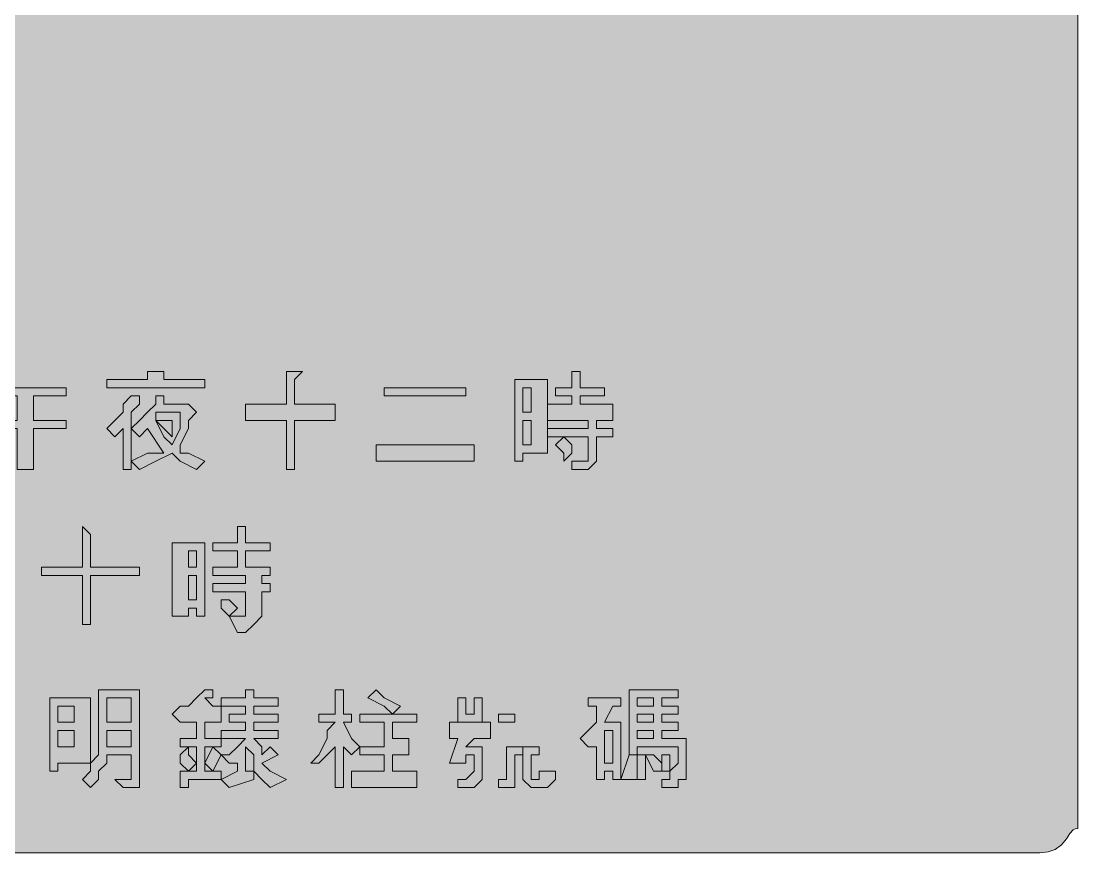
# Model space of a CAD drawing. Header units: metres. Extents: x 10 to 558, y 11 to 258.
# Drawn here: x 402.8 to 558.1, y 11 to 133.4 of the extents above; entities that cross this region are included whole.
import ezdxf

# ---------------------------------------------------------------- set-up
doc = ezdxf.new("R2010")
doc.units = ezdxf.units.M
doc.layers.add('FILL_FIREBRICK_C36B00', color=7, linetype='Continuous', true_color=0xc36b00)
doc.layers.add('FILL_WHITE_FFFFFF', color=7, linetype='Continuous', true_color=0xffffff)

msp = doc.modelspace()

# ---------------------------------------------------------------- hatches: boundary and pattern name
at = {"layer": 'FILL_FIREBRICK_C36B00', "true_color": 0xc36b00}
h = msp.add_hatch(color=7, dxfattribs=at)
h.dxf.hatch_style = 1
h.paths.add_polyline_path([(552.54, 258.22), (553.8, 258.09), (554.83, 257.73), (555.75, 257.04), (557.14, 255.43), (557.56, 254.72), (557.85, 254.04), (558.11, 252.65), (558.15, 251.04), (558.15, 18.24), (558.15, 14.64), (557.75, 14.59), (557.44, 14.43), (556.95, 13.89), (556.46, 13.12), (555.75, 12.24), (554.83, 11.55), (553.8, 11.19), (552.54, 11.06), (550.95, 11.04), (16.95, 11.04), (13.35, 11.04), (12.6, 11.64), (11.83, 12.05), (10.95, 12.24), (10.26, 13.85), (9.9, 15.24), (9.77, 16.63), (9.75, 18.24), (9.75, 251.04), (9.75, 254.64), (10.35, 255.39), (10.76, 256.16), (10.95, 257.04), (11.83, 257.23), (12.6, 257.64), (13.35, 258.24), (16.95, 258.24), (550.95, 258.24), (552.54, 258.22)])
at = {"layer": 'FILL_WHITE_FFFFFF', "true_color": 0xffffff}
h = msp.add_hatch(color=7, dxfattribs=at)
h.dxf.hatch_style = 1
h.paths.add_polyline_path([(397.35, 79.44), (399.75, 81.84), (400.95, 81.84), (400.95, 80.64), (399.75, 79.44), (409.35, 79.44), (409.35, 78.24), (404.55, 78.24), (404.55, 74.64), (409.35, 74.64), (409.35, 73.44), (404.55, 73.44), (404.55, 67.44), (402.15, 67.44), (402.15, 73.44), (394.95, 73.44), (394.95, 74.64), (402.15, 74.64), (402.15, 78.24), (398.55, 78.24), (397.35, 75.84), (396.15, 77.04), (397.35, 79.44)])
h = msp.add_hatch(color=7, dxfattribs=at)
h.dxf.hatch_style = 1
h.paths.add_polyline_path([(421.35, 80.64), (421.35, 81.84), (423.75, 81.84), (423.75, 80.64), (429.75, 80.64), (429.75, 79.44), (415.35, 79.44), (415.35, 80.64), (421.35, 80.64)])
h = msp.add_hatch(color=7, dxfattribs=at)
h.dxf.hatch_style = 1
h.paths.add_polyline_path([(444.15, 81.84), (442.95, 80.64), (442.95, 77.04), (448.95, 77.04), (448.95, 74.64), (442.95, 74.64), (442.95, 67.44), (441.75, 67.44), (441.75, 74.64), (435.75, 74.64), (435.75, 77.04), (441.75, 77.04), (441.75, 81.84), (442.95, 81.84), (444.15, 81.84)])
h = msp.add_hatch(color=7, dxfattribs=at)
h.dxf.hatch_style = 1
h.paths.add_polyline_path([(488.55, 79.44), (488.55, 78.24), (484.95, 78.24), (484.95, 77.04), (489.75, 77.04), (489.75, 74.64), (487.35, 74.64), (487.35, 73.44), (489.75, 73.44), (489.75, 72.24), (487.35, 72.24), (487.35, 68.64), (486.15, 67.44), (484.95, 67.44), (483.75, 67.44), (483.75, 68.64), (484.95, 68.64), (486.15, 68.64), (486.15, 69.84), (486.15, 72.24), (480.15, 72.24), (480.15, 73.44), (486.15, 73.44), (486.15, 74.64), (480.15, 74.64), (480.15, 77.04), (483.75, 77.04), (483.75, 78.24), (481.35, 78.24), (481.35, 79.44), (483.75, 79.44), (483.75, 81.84), (484.95, 81.84), (484.95, 79.44), (488.55, 79.44)])
h = msp.add_hatch(color=7, dxfattribs=at)
h.dxf.hatch_style = 1
h.paths.add_polyline_path([(468.15, 79.44), (468.15, 78.24), (456.15, 78.24), (456.15, 79.44), (468.15, 79.44)])
h = msp.add_hatch(color=7, dxfattribs=at)
h.dxf.hatch_style = 1
h.paths.add_polyline_path([(477.75, 69.84), (476.55, 69.84), (476.55, 68.64), (475.35, 68.64), (475.35, 69.84), (475.35, 80.64), (480.15, 80.64), (480.15, 69.84), (477.75, 69.84)])
h.paths.add_polyline_path([(476.55, 79.44), (476.55, 75.84), (477.75, 75.84), (477.75, 79.44), (476.55, 79.44)], flags=16)
h.paths.add_polyline_path([(477.75, 74.64), (476.55, 74.64), (476.55, 71.04), (477.75, 71.04), (477.75, 74.64)], flags=16)
h = msp.add_hatch(color=7, dxfattribs=at)
h.dxf.hatch_style = 1
h.paths.add_polyline_path([(420.15, 77.04), (418.95, 75.84), (418.95, 67.44), (417.75, 67.44), (417.75, 73.44), (416.55, 72.24), (415.35, 73.44), (416.55, 74.64), (417.75, 75.84), (417.75, 77.04), (418.95, 78.24), (420.15, 78.24), (420.15, 77.04)])
h = msp.add_hatch(color=7, dxfattribs=at)
h.dxf.hatch_style = 1
h.paths.add_polyline_path([(427.35, 74.64), (427.35, 73.44), (426.15, 71.04), (426.15, 69.84), (427.35, 69.84), (429.75, 68.64), (428.55, 67.44), (426.15, 68.64), (424.95, 69.84), (422.55, 68.64), (420.15, 67.44), (418.95, 68.64), (421.35, 69.84), (423.75, 69.84), (421.35, 73.44), (420.15, 72.24), (418.95, 73.44), (420.15, 74.64), (421.35, 75.84), (422.55, 77.04), (422.55, 78.24), (423.75, 78.24), (423.75, 77.04), (427.35, 77.04), (428.55, 75.84), (427.35, 74.64)])
h.paths.add_polyline_path([(426.15, 73.44), (426.15, 75.84), (422.55, 75.84), (422.55, 74.64), (423.75, 72.24), (424.95, 71.04), (426.15, 73.44)], flags=16)
h = msp.add_hatch(color=7, dxfattribs=at)
h.dxf.hatch_style = 1
h.paths.add_polyline_path([(424.95, 74.64), (424.95, 73.44), (424.95, 72.24), (423.75, 73.44), (422.55, 74.64), (423.75, 74.64), (424.95, 74.64)])
h = msp.add_hatch(color=7, dxfattribs=at)
h.dxf.hatch_style = 1
h.paths.add_polyline_path([(483.75, 71.04), (483.75, 69.84), (482.55, 68.64), (482.55, 69.84), (481.35, 71.04), (482.55, 72.24), (483.75, 71.04)])
h = msp.add_hatch(color=7, dxfattribs=at)
h.dxf.hatch_style = 1
h.paths.add_polyline_path([(469.35, 71.04), (469.35, 68.64), (454.95, 68.64), (454.95, 71.04), (469.35, 71.04)])
h = msp.add_hatch(color=7, dxfattribs=at)
h.dxf.hatch_style = 1
h.paths.add_polyline_path([(420.15, 53.04), (420.15, 51.84), (412.95, 51.84), (412.95, 44.64), (411.75, 44.64), (411.75, 51.84), (405.75, 51.84), (405.75, 53.04), (411.75, 53.04), (411.75, 59.04), (412.95, 57.84), (412.95, 53.04), (420.15, 53.04)])
h = msp.add_hatch(color=7, dxfattribs=at)
h.dxf.hatch_style = 1
h.paths.add_polyline_path([(434.55, 55.44), (430.95, 55.44), (430.95, 56.64), (434.55, 56.64), (434.55, 59.04), (435.75, 59.04), (435.75, 57.84), (435.75, 56.64), (439.35, 56.64), (439.35, 55.44), (435.75, 55.44), (435.75, 53.04), (439.35, 53.04), (439.35, 51.84), (438.15, 51.84), (438.15, 50.64), (439.35, 50.64), (439.35, 49.44), (438.15, 49.44), (438.15, 45.84), (436.95, 44.64), (435.75, 43.44), (434.55, 43.44), (433.35, 45.84), (435.75, 45.84), (435.75, 49.44), (430.95, 49.44), (430.95, 50.64), (435.75, 50.64), (435.75, 51.84), (430.95, 51.84), (430.95, 53.04), (434.55, 53.04), (434.55, 55.44)])
h = msp.add_hatch(color=7, dxfattribs=at)
h.dxf.hatch_style = 1
h.paths.add_polyline_path([(428.55, 45.84), (428.55, 47.04), (427.35, 47.04), (427.35, 45.84), (424.95, 45.84), (424.95, 56.64), (429.75, 56.64), (429.75, 45.84), (428.55, 45.84)])
h.paths.add_polyline_path([(427.35, 55.44), (427.35, 53.04), (428.55, 53.04), (428.55, 55.44), (427.35, 55.44)], flags=16)
h.paths.add_polyline_path([(428.55, 51.84), (427.35, 51.84), (427.35, 48.24), (428.55, 48.24), (428.55, 51.84)], flags=16)
h = msp.add_hatch(color=7, dxfattribs=at)
h.dxf.hatch_style = 1
h.paths.add_polyline_path([(433.35, 48.24), (434.55, 47.04), (433.35, 45.84), (432.15, 47.04), (432.15, 48.24), (433.35, 48.24)])
h = msp.add_hatch(color=7, dxfattribs=at)
h.dxf.hatch_style = 1
h.paths.add_polyline_path([(420.15, 21.84), (420.15, 20.64), (418.95, 20.64), (417.75, 20.64), (416.55, 21.84), (418.95, 21.84), (418.95, 23.04), (418.95, 25.44), (415.35, 25.44), (415.35, 24.24), (414.15, 23.04), (414.15, 21.84), (412.95, 20.64), (411.75, 21.84), (412.95, 23.04), (412.95, 24.24), (414.15, 25.44), (414.15, 27.84), (414.15, 35.04), (420.15, 35.04), (420.15, 23.04), (420.15, 21.84)])
h.paths.add_polyline_path([(415.35, 33.84), (415.35, 30.24), (418.95, 30.24), (418.95, 33.84), (415.35, 33.84)], flags=16)
h.paths.add_polyline_path([(418.95, 29.04), (415.35, 29.04), (415.35, 26.64), (418.95, 26.64), (418.95, 29.04)], flags=16)
h = msp.add_hatch(color=7, dxfattribs=at)
h.dxf.hatch_style = 1
h.paths.add_polyline_path([(429.75, 27.84), (432.15, 27.84), (432.15, 26.64), (429.75, 26.64), (429.75, 23.04), (432.15, 23.04), (432.15, 21.84), (427.35, 21.84), (427.35, 20.64), (426.15, 20.64), (426.15, 21.84), (426.15, 23.04), (428.55, 23.04), (428.55, 26.64), (426.15, 26.64), (426.15, 27.84), (428.55, 27.84), (428.55, 30.24), (427.35, 30.24), (426.15, 30.24), (424.95, 31.44), (426.15, 32.64), (427.35, 32.64), (428.55, 33.84), (429.75, 35.04), (430.95, 35.04), (430.95, 33.84), (429.75, 33.84), (430.95, 32.64), (432.15, 32.64), (432.15, 31.44), (432.15, 30.24), (429.75, 30.24), (429.75, 27.84)])
h = msp.add_hatch(color=7, dxfattribs=at)
h.dxf.hatch_style = 1
h.paths.add_polyline_path([(433.35, 20.64), (432.15, 21.84), (434.55, 23.04), (434.55, 24.24), (433.35, 24.24), (432.15, 25.44), (433.35, 25.44), (434.55, 26.64), (435.75, 27.84), (432.15, 27.84), (432.15, 29.04), (435.75, 29.04), (435.75, 30.24), (433.35, 30.24), (433.35, 31.44), (435.75, 31.44), (435.75, 32.64), (432.15, 32.64), (432.15, 33.84), (435.75, 33.84), (435.75, 35.04), (436.95, 35.04), (436.95, 33.84), (440.55, 33.84), (440.55, 32.64), (436.95, 32.64), (436.95, 31.44), (440.55, 31.44), (440.55, 30.24), (436.95, 30.24), (436.95, 29.04), (440.55, 29.04), (440.55, 27.84), (436.95, 27.84), (438.15, 26.64), (438.15, 25.44), (439.35, 26.64), (440.55, 25.44), (438.15, 24.24), (439.35, 23.04), (441.75, 21.84), (439.35, 20.64), (438.15, 21.84), (436.95, 23.04), (436.95, 21.84), (433.35, 20.64)])
h.paths.add_polyline_path([(436.95, 25.44), (435.75, 26.64), (435.75, 25.44), (435.75, 23.04), (436.95, 23.04), (436.95, 25.44)], flags=16)
h = msp.add_hatch(color=7, dxfattribs=at)
h.dxf.hatch_style = 1
h.paths.add_polyline_path([(448.95, 20.64), (448.95, 26.64), (447.75, 25.44), (446.55, 24.24), (445.35, 24.24), (446.55, 25.44), (447.75, 27.84), (447.75, 29.04), (448.95, 30.24), (446.55, 30.24), (446.55, 31.44), (448.95, 31.44), (448.95, 35.04), (450.15, 35.04), (450.15, 31.44), (451.35, 31.44), (451.35, 30.24), (450.15, 30.24), (451.35, 27.84), (452.55, 26.64), (451.35, 25.44), (450.15, 26.64), (450.15, 20.64), (448.95, 20.64)])
h = msp.add_hatch(color=7, dxfattribs=at)
h.dxf.hatch_style = 1
h.paths.add_polyline_path([(456.15, 33.84), (458.55, 32.64), (457.35, 31.44), (456.15, 32.64), (453.75, 33.84), (454.95, 35.04), (456.15, 33.84)])
h = msp.add_hatch(color=7, dxfattribs=at)
h.dxf.hatch_style = 1
h.paths.add_polyline_path([(496.95, 32.64), (499.35, 32.64), (499.35, 31.44), (496.95, 31.44), (496.95, 30.24), (499.35, 30.24), (499.35, 29.04), (496.95, 29.04), (496.95, 27.84), (500.55, 27.84), (500.55, 26.64), (500.55, 25.44), (500.55, 24.24), (500.55, 23.04), (500.55, 21.84), (499.35, 21.84), (499.35, 20.64), (498.15, 20.64), (496.95, 20.64), (496.95, 21.84), (498.15, 21.84), (498.15, 23.04), (499.35, 24.24), (499.35, 26.64), (493.35, 26.64), (493.35, 25.44), (492.15, 25.44), (492.15, 35.04), (499.35, 35.04), (499.35, 33.84), (496.95, 33.84), (496.95, 32.64)])
h.paths.add_polyline_path([(493.35, 27.84), (495.75, 27.84), (495.75, 29.04), (493.35, 29.04), (493.35, 27.84)], flags=16)
h.paths.add_polyline_path([(493.35, 33.84), (493.35, 32.64), (495.75, 32.64), (495.75, 33.84), (493.35, 33.84)], flags=16)
h.paths.add_polyline_path([(495.75, 31.44), (493.35, 31.44), (493.35, 30.24), (495.75, 30.24), (495.75, 31.44)], flags=16)
h = msp.add_hatch(color=7, dxfattribs=at)
h.dxf.hatch_style = 1
h.paths.add_polyline_path([(410.55, 24.24), (408.15, 24.24), (408.15, 23.04), (406.95, 23.04), (406.95, 33.84), (412.95, 33.84), (412.95, 24.24), (410.55, 24.24)])
h.paths.add_polyline_path([(408.15, 32.64), (408.15, 30.24), (410.55, 30.24), (410.55, 32.64), (408.15, 32.64)], flags=16)
h.paths.add_polyline_path([(410.55, 29.04), (408.15, 29.04), (408.15, 26.64), (410.55, 26.64), (410.55, 29.04)], flags=16)
h = msp.add_hatch(color=7, dxfattribs=at)
h.dxf.hatch_style = 1
h.paths.add_polyline_path([(470.55, 30.24), (466.95, 30.24), (466.95, 33.84), (468.15, 33.84), (468.15, 31.44), (469.35, 31.44), (469.35, 33.84), (470.55, 33.84), (470.55, 30.24)])
h = msp.add_hatch(color=7, dxfattribs=at)
h.dxf.hatch_style = 1
h.paths.add_polyline_path([(490.95, 33.84), (490.95, 32.64), (489.75, 32.64), (488.55, 30.24), (490.95, 30.24), (490.95, 21.84), (489.75, 21.84), (489.75, 23.04), (488.55, 23.04), (488.55, 21.84), (487.35, 21.84), (487.35, 26.64), (486.15, 26.64), (484.95, 27.84), (486.15, 29.04), (487.35, 30.24), (487.35, 31.44), (487.35, 32.64), (486.15, 32.64), (486.15, 33.84), (490.95, 33.84)])
h.paths.add_polyline_path([(489.75, 29.04), (488.55, 29.04), (488.55, 24.24), (489.75, 24.24), (489.75, 29.04)], flags=16)
h = msp.add_hatch(color=7, dxfattribs=at)
h.dxf.hatch_style = 1
h.paths.add_polyline_path([(460.95, 31.44), (460.95, 30.24), (457.35, 30.24), (457.35, 27.84), (459.75, 27.84), (459.75, 25.44), (457.35, 25.44), (457.35, 23.04), (460.95, 23.04), (460.95, 20.64), (451.35, 20.64), (451.35, 23.04), (456.15, 23.04), (456.15, 25.44), (452.55, 25.44), (452.55, 26.64), (456.15, 26.64), (456.15, 30.24), (452.55, 30.24), (452.55, 31.44), (460.95, 31.44)])
h = msp.add_hatch(color=7, dxfattribs=at)
h.dxf.hatch_style = 1
h.paths.add_polyline_path([(472.95, 31.44), (475.35, 31.44), (475.35, 30.24), (472.95, 30.24), (472.95, 31.44)])
h = msp.add_hatch(color=7, dxfattribs=at)
h.dxf.hatch_style = 1
h.paths.add_polyline_path([(471.75, 30.24), (471.75, 27.84), (469.35, 27.84), (468.15, 26.64), (470.55, 26.64), (470.55, 25.44), (470.55, 24.24), (470.55, 23.04), (470.55, 21.84), (469.35, 20.64), (468.15, 20.64), (466.95, 20.64), (466.95, 21.84), (468.15, 21.84), (469.35, 23.04), (469.35, 24.24), (469.35, 25.44), (468.15, 25.44), (468.15, 24.24), (465.75, 24.24), (466.95, 27.84), (465.75, 27.84), (465.75, 30.24), (471.75, 30.24)])
h = msp.add_hatch(color=7, dxfattribs=at)
h.dxf.hatch_style = 1
h.paths.add_polyline_path([(427.35, 25.44), (428.55, 24.24), (427.35, 23.04), (426.15, 24.24), (426.15, 25.44), (427.35, 26.64), (427.35, 25.44)])
h = msp.add_hatch(color=7, dxfattribs=at)
h.dxf.hatch_style = 1
h.paths.add_polyline_path([(430.95, 26.64), (432.15, 25.44), (430.95, 23.04), (429.75, 24.24), (430.95, 26.64)])
h = msp.add_hatch(color=7, dxfattribs=at)
h.dxf.hatch_style = 1
h.paths.add_polyline_path([(472.95, 21.84), (474.15, 21.84), (474.15, 23.04), (474.15, 24.24), (474.15, 26.64), (475.35, 26.64), (476.55, 26.64), (476.55, 25.44), (475.35, 25.44), (475.35, 24.24), (475.35, 23.04), (475.35, 21.84), (475.35, 20.64), (474.15, 20.64), (472.95, 20.64), (472.95, 21.84)])
h = msp.add_hatch(color=7, dxfattribs=at)
h.dxf.hatch_style = 1
h.paths.add_polyline_path([(477.75, 26.64), (478.95, 26.64), (478.95, 25.44), (477.75, 25.44), (477.75, 21.84), (478.95, 21.84), (478.95, 23.04), (480.15, 23.04), (481.35, 23.04), (481.35, 21.84), (480.15, 20.64), (478.95, 20.64), (477.75, 20.64), (476.55, 21.84), (476.55, 26.64), (477.75, 26.64)])
h = msp.add_hatch(color=7, dxfattribs=at)
h.dxf.hatch_style = 1
h.paths.add_polyline_path([(492.15, 25.44), (493.35, 25.44), (493.35, 23.04), (493.35, 21.84), (490.95, 21.84), (492.15, 25.44)])
h = msp.add_hatch(color=7, dxfattribs=at)
h.dxf.hatch_style = 1
h.paths.add_polyline_path([(493.35, 25.44), (494.55, 25.44), (494.55, 24.24), (494.55, 21.84), (493.35, 21.84), (493.35, 25.44)])
h = msp.add_hatch(color=7, dxfattribs=at)
h.dxf.hatch_style = 1
h.paths.add_polyline_path([(494.55, 25.44), (495.75, 25.44), (496.95, 24.24), (496.95, 23.04), (495.75, 23.04), (494.55, 25.44)])
h = msp.add_hatch(color=7, dxfattribs=at)
h.dxf.hatch_style = 1
h.paths.add_polyline_path([(496.95, 25.44), (498.15, 25.44), (498.15, 24.24), (498.15, 23.04), (496.95, 23.04), (496.95, 25.44)])

# ---------------------------------------------------------------- linework, layer by layer
at = {"layer": 'FILL_FIREBRICK_C36B00', "lineweight": 0, "true_color": 0xc36b00}
msp.add_lwpolyline([(16.95, 258.24), (550.95, 258.24), (552.54, 258.22), (553.8, 258.09), (554.83, 257.73), (555.75, 257.04), (557.14, 255.43), (557.56, 254.72), (557.85, 254.04), (558.11, 252.65), (558.15, 251.04), (558.15, 18.24), (558.15, 14.64), (557.75, 14.59), (557.44, 14.43), (556.95, 13.89), (556.46, 13.12), (555.75, 12.24), (554.83, 11.55), (553.8, 11.19), (552.54, 11.06), (550.95, 11.04), (16.95, 11.04)], dxfattribs=at)
at = {"layer": 'FILL_WHITE_FFFFFF', "lineweight": 0, "true_color": 0xffffff}
for points in [[(397.35, 79.44), (399.75, 81.84), (400.95, 81.84), (400.95, 80.64), (399.75, 79.44), (409.35, 79.44), (409.35, 78.24), (404.55, 78.24), (404.55, 74.64), (409.35, 74.64), (409.35, 73.44), (404.55, 73.44), (404.55, 67.44), (402.15, 67.44), (402.15, 73.44), (394.95, 73.44), (394.95, 74.64), (402.15, 74.64), (402.15, 78.24), (398.55, 78.24), (397.35, 75.84), (396.15, 77.04)], [(421.35, 80.64), (421.35, 81.84), (423.75, 81.84), (423.75, 80.64), (429.75, 80.64), (429.75, 79.44), (415.35, 79.44), (415.35, 80.64)], [(444.15, 81.84), (442.95, 80.64), (442.95, 77.04), (448.95, 77.04), (448.95, 74.64), (442.95, 74.64), (442.95, 67.44), (441.75, 67.44), (441.75, 74.64), (435.75, 74.64), (435.75, 77.04), (441.75, 77.04), (441.75, 81.84), (442.95, 81.84)], [(488.55, 79.44), (488.55, 78.24), (484.95, 78.24), (484.95, 77.04), (489.75, 77.04), (489.75, 74.64), (487.35, 74.64), (487.35, 73.44), (489.75, 73.44), (489.75, 72.24), (487.35, 72.24), (487.35, 68.64), (486.15, 67.44), (484.95, 67.44), (483.75, 67.44), (483.75, 68.64), (484.95, 68.64), (486.15, 68.64), (486.15, 69.84), (486.15, 72.24), (480.15, 72.24), (480.15, 73.44), (486.15, 73.44), (486.15, 74.64), (480.15, 74.64), (480.15, 77.04), (483.75, 77.04), (483.75, 78.24), (481.35, 78.24), (481.35, 79.44), (483.75, 79.44), (483.75, 81.84), (484.95, 81.84), (484.95, 79.44)], [(468.15, 79.44), (468.15, 78.24), (456.15, 78.24), (456.15, 79.44)], [(477.75, 69.84), (476.55, 69.84), (476.55, 68.64), (475.35, 68.64), (475.35, 69.84), (475.35, 80.64), (480.15, 80.64), (480.15, 69.84)], [(476.55, 79.44), (476.55, 75.84), (477.75, 75.84), (477.75, 79.44)], [(420.15, 77.04), (418.95, 75.84), (418.95, 67.44), (417.75, 67.44), (417.75, 73.44), (416.55, 72.24), (415.35, 73.44), (416.55, 74.64), (417.75, 75.84), (417.75, 77.04), (418.95, 78.24), (420.15, 78.24)], [(427.35, 74.64), (427.35, 73.44), (426.15, 71.04), (426.15, 69.84), (427.35, 69.84), (429.75, 68.64), (428.55, 67.44), (426.15, 68.64), (424.95, 69.84), (422.55, 68.64), (420.15, 67.44), (418.95, 68.64), (421.35, 69.84), (423.75, 69.84), (421.35, 73.44), (420.15, 72.24), (418.95, 73.44), (420.15, 74.64), (421.35, 75.84), (422.55, 77.04), (422.55, 78.24), (423.75, 78.24), (423.75, 77.04), (427.35, 77.04), (428.55, 75.84)], [(426.15, 73.44), (426.15, 75.84), (422.55, 75.84), (422.55, 74.64), (423.75, 72.24), (424.95, 71.04)], [(424.95, 74.64), (424.95, 73.44), (424.95, 72.24), (423.75, 73.44), (422.55, 74.64), (423.75, 74.64)], [(477.75, 74.64), (476.55, 74.64), (476.55, 71.04), (477.75, 71.04)], [(483.75, 71.04), (483.75, 69.84), (482.55, 68.64), (482.55, 69.84), (481.35, 71.04), (482.55, 72.24)], [(469.35, 71.04), (469.35, 68.64), (454.95, 68.64), (454.95, 71.04)], [(420.15, 53.04), (420.15, 51.84), (412.95, 51.84), (412.95, 44.64), (411.75, 44.64), (411.75, 51.84), (405.75, 51.84), (405.75, 53.04), (411.75, 53.04), (411.75, 59.04), (412.95, 57.84), (412.95, 53.04)], [(434.55, 55.44), (430.95, 55.44), (430.95, 56.64), (434.55, 56.64), (434.55, 59.04), (435.75, 59.04), (435.75, 57.84), (435.75, 56.64), (439.35, 56.64), (439.35, 55.44), (435.75, 55.44), (435.75, 53.04), (439.35, 53.04), (439.35, 51.84), (438.15, 51.84), (438.15, 50.64), (439.35, 50.64), (439.35, 49.44), (438.15, 49.44), (438.15, 45.84), (436.95, 44.64), (435.75, 43.44), (434.55, 43.44), (433.35, 45.84), (435.75, 45.84), (435.75, 49.44), (430.95, 49.44), (430.95, 50.64), (435.75, 50.64), (435.75, 51.84), (430.95, 51.84), (430.95, 53.04), (434.55, 53.04)], [(428.55, 45.84), (428.55, 47.04), (427.35, 47.04), (427.35, 45.84), (424.95, 45.84), (424.95, 56.64), (429.75, 56.64), (429.75, 45.84)], [(427.35, 55.44), (427.35, 53.04), (428.55, 53.04), (428.55, 55.44)], [(428.55, 51.84), (427.35, 51.84), (427.35, 48.24), (428.55, 48.24)], [(433.35, 48.24), (434.55, 47.04), (433.35, 45.84), (432.15, 47.04), (432.15, 48.24)], [(420.15, 21.84), (420.15, 20.64), (418.95, 20.64), (417.75, 20.64), (416.55, 21.84), (418.95, 21.84), (418.95, 23.04), (418.95, 25.44), (415.35, 25.44), (415.35, 24.24), (414.15, 23.04), (414.15, 21.84), (412.95, 20.64), (411.75, 21.84), (412.95, 23.04), (412.95, 24.24), (414.15, 25.44), (414.15, 27.84), (414.15, 35.04), (420.15, 35.04), (420.15, 23.04)], [(429.75, 27.84), (432.15, 27.84), (432.15, 26.64), (429.75, 26.64), (429.75, 23.04), (432.15, 23.04), (432.15, 21.84), (427.35, 21.84), (427.35, 20.64), (426.15, 20.64), (426.15, 21.84), (426.15, 23.04), (428.55, 23.04), (428.55, 26.64), (426.15, 26.64), (426.15, 27.84), (428.55, 27.84), (428.55, 30.24), (427.35, 30.24), (426.15, 30.24), (424.95, 31.44), (426.15, 32.64), (427.35, 32.64), (428.55, 33.84), (429.75, 35.04), (430.95, 35.04), (430.95, 33.84), (429.75, 33.84), (430.95, 32.64), (432.15, 32.64), (432.15, 31.44), (432.15, 30.24), (429.75, 30.24)], [(433.35, 20.64), (432.15, 21.84), (434.55, 23.04), (434.55, 24.24), (433.35, 24.24), (432.15, 25.44), (433.35, 25.44), (434.55, 26.64), (435.75, 27.84), (432.15, 27.84), (432.15, 29.04), (435.75, 29.04), (435.75, 30.24), (433.35, 30.24), (433.35, 31.44), (435.75, 31.44), (435.75, 32.64), (432.15, 32.64), (432.15, 33.84), (435.75, 33.84), (435.75, 35.04), (436.95, 35.04), (436.95, 33.84), (440.55, 33.84), (440.55, 32.64), (436.95, 32.64), (436.95, 31.44), (440.55, 31.44), (440.55, 30.24), (436.95, 30.24), (436.95, 29.04), (440.55, 29.04), (440.55, 27.84), (436.95, 27.84), (438.15, 26.64), (438.15, 25.44), (439.35, 26.64), (440.55, 25.44), (438.15, 24.24), (439.35, 23.04), (441.75, 21.84), (439.35, 20.64), (438.15, 21.84), (436.95, 23.04), (436.95, 21.84)], [(448.95, 20.64), (448.95, 26.64), (447.75, 25.44), (446.55, 24.24), (445.35, 24.24), (446.55, 25.44), (447.75, 27.84), (447.75, 29.04), (448.95, 30.24), (446.55, 30.24), (446.55, 31.44), (448.95, 31.44), (448.95, 35.04), (450.15, 35.04), (450.15, 31.44), (451.35, 31.44), (451.35, 30.24), (450.15, 30.24), (451.35, 27.84), (452.55, 26.64), (451.35, 25.44), (450.15, 26.64), (450.15, 20.64)], [(456.15, 33.84), (458.55, 32.64), (457.35, 31.44), (456.15, 32.64), (453.75, 33.84), (454.95, 35.04)], [(496.95, 32.64), (499.35, 32.64), (499.35, 31.44), (496.95, 31.44), (496.95, 30.24), (499.35, 30.24), (499.35, 29.04), (496.95, 29.04), (496.95, 27.84), (500.55, 27.84), (500.55, 26.64), (500.55, 25.44), (500.55, 24.24), (500.55, 23.04), (500.55, 21.84), (499.35, 21.84), (499.35, 20.64), (498.15, 20.64), (496.95, 20.64), (496.95, 21.84), (498.15, 21.84), (498.15, 23.04), (499.35, 24.24), (499.35, 26.64), (493.35, 26.64), (493.35, 25.44), (492.15, 25.44), (492.15, 35.04), (499.35, 35.04), (499.35, 33.84), (496.95, 33.84)], [(410.55, 24.24), (408.15, 24.24), (408.15, 23.04), (406.95, 23.04), (406.95, 33.84), (412.95, 33.84), (412.95, 24.24)], [(408.15, 32.64), (408.15, 30.24), (410.55, 30.24), (410.55, 32.64)], [(415.35, 33.84), (415.35, 30.24), (418.95, 30.24), (418.95, 33.84)], [(470.55, 30.24), (466.95, 30.24), (466.95, 33.84), (468.15, 33.84), (468.15, 31.44), (469.35, 31.44), (469.35, 33.84), (470.55, 33.84)], [(490.95, 33.84), (490.95, 32.64), (489.75, 32.64), (488.55, 30.24), (490.95, 30.24), (490.95, 21.84), (489.75, 21.84), (489.75, 23.04), (488.55, 23.04), (488.55, 21.84), (487.35, 21.84), (487.35, 26.64), (486.15, 26.64), (484.95, 27.84), (486.15, 29.04), (487.35, 30.24), (487.35, 31.44), (487.35, 32.64), (486.15, 32.64), (486.15, 33.84)], [(493.35, 33.84), (493.35, 32.64), (495.75, 32.64), (495.75, 33.84)], [(460.95, 31.44), (460.95, 30.24), (457.35, 30.24), (457.35, 27.84), (459.75, 27.84), (459.75, 25.44), (457.35, 25.44), (457.35, 23.04), (460.95, 23.04), (460.95, 20.64), (451.35, 20.64), (451.35, 23.04), (456.15, 23.04), (456.15, 25.44), (452.55, 25.44), (452.55, 26.64), (456.15, 26.64), (456.15, 30.24), (452.55, 30.24), (452.55, 31.44)], [(472.95, 31.44), (475.35, 31.44), (475.35, 30.24), (472.95, 30.24)], [(495.75, 31.44), (493.35, 31.44), (493.35, 30.24), (495.75, 30.24)], [(471.75, 30.24), (471.75, 27.84), (469.35, 27.84), (468.15, 26.64), (470.55, 26.64), (470.55, 25.44), (470.55, 24.24), (470.55, 23.04), (470.55, 21.84), (469.35, 20.64), (468.15, 20.64), (466.95, 20.64), (466.95, 21.84), (468.15, 21.84), (469.35, 23.04), (469.35, 24.24), (469.35, 25.44), (468.15, 25.44), (468.15, 24.24), (465.75, 24.24), (466.95, 27.84), (465.75, 27.84), (465.75, 30.24)], [(410.55, 29.04), (408.15, 29.04), (408.15, 26.64), (410.55, 26.64)], [(418.95, 29.04), (415.35, 29.04), (415.35, 26.64), (418.95, 26.64)], [(489.75, 29.04), (488.55, 29.04), (488.55, 24.24), (489.75, 24.24)], [(493.35, 27.84), (495.75, 27.84), (495.75, 29.04), (493.35, 29.04)], [(427.35, 25.44), (428.55, 24.24), (427.35, 23.04), (426.15, 24.24), (426.15, 25.44), (427.35, 26.64)], [(430.95, 26.64), (432.15, 25.44), (430.95, 23.04), (429.75, 24.24)], [(436.95, 25.44), (435.75, 26.64), (435.75, 25.44), (435.75, 23.04), (436.95, 23.04)], [(472.95, 21.84), (474.15, 21.84), (474.15, 23.04), (474.15, 24.24), (474.15, 26.64), (475.35, 26.64), (476.55, 26.64), (476.55, 25.44), (475.35, 25.44), (475.35, 24.24), (475.35, 23.04), (475.35, 21.84), (475.35, 20.64), (474.15, 20.64), (472.95, 20.64)], [(477.75, 26.64), (478.95, 26.64), (478.95, 25.44), (477.75, 25.44), (477.75, 21.84), (478.95, 21.84), (478.95, 23.04), (480.15, 23.04), (481.35, 23.04), (481.35, 21.84), (480.15, 20.64), (478.95, 20.64), (477.75, 20.64), (476.55, 21.84), (476.55, 26.64)], [(492.15, 25.44), (493.35, 25.44), (493.35, 23.04), (493.35, 21.84), (490.95, 21.84)], [(493.35, 25.44), (494.55, 25.44), (494.55, 24.24), (494.55, 21.84), (493.35, 21.84)], [(494.55, 25.44), (495.75, 25.44), (496.95, 24.24), (496.95, 23.04), (495.75, 23.04)], [(496.95, 25.44), (498.15, 25.44), (498.15, 24.24), (498.15, 23.04), (496.95, 23.04)]]:
    msp.add_lwpolyline(points, close=True, dxfattribs=at)

doc.saveas('drawing.dxf')
